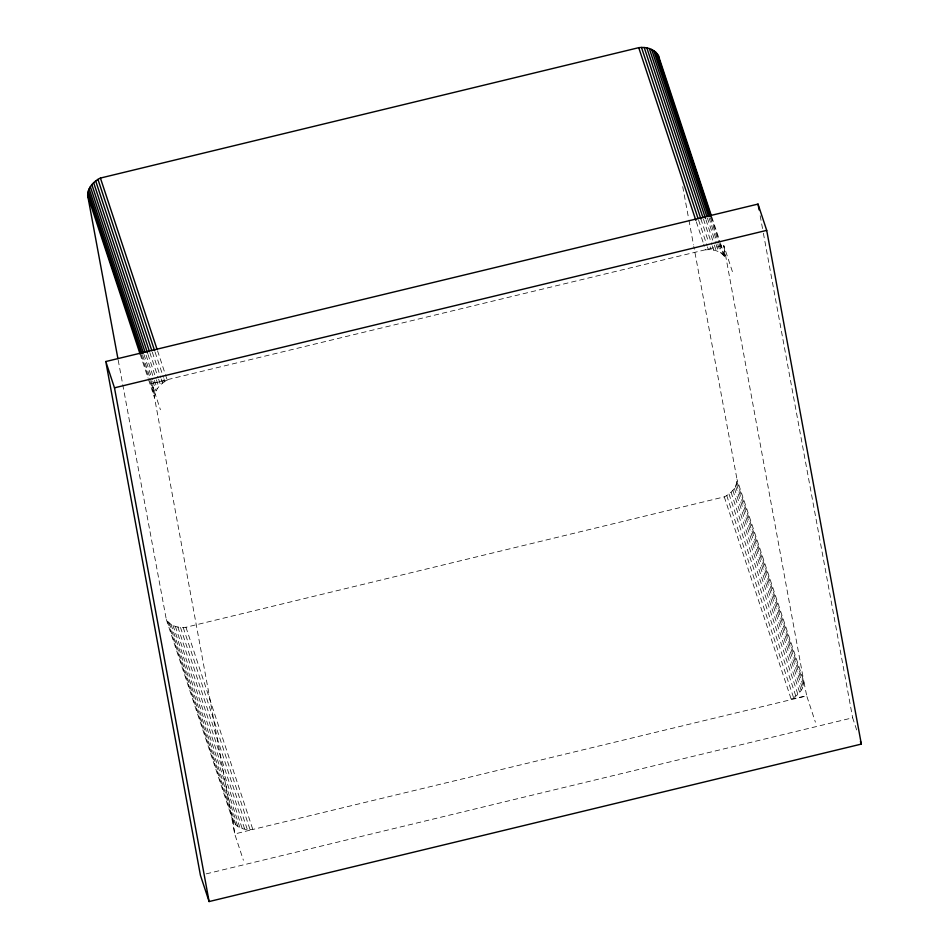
<?xml version="1.0" encoding="UTF-8"?>
<svg xmlns="http://www.w3.org/2000/svg" width="949" height="949" viewBox="0 0 949 949"><rect width="100%" height="100%" fill="white"/><g stroke="black" fill="none" stroke-linecap="round" stroke-linejoin="round"><path stroke-width="0.71" stroke-dasharray="4.75 3.56" d="M165.434 374.653L167.297 380.276C160.547 383.432 154.533 389.885 154.533 397.702L234.711 833.981L243.407 860.269M118.198 360.122L166.3 619.424C170.227 626.067 178.709 628.285 185.957 627.265L724.277 496.873C731.015 493.717 737.029 487.252 737.029 479.447L693.79 246.349M724.277 496.873L791.122 698.986C797.86 695.831 803.874 689.377 803.874 681.56L723.731 245.352L151.721 383.443L154.533 397.702L148.495 379.446M206.17 873.875L852.653 717.8L857.682 733.019M167.297 380.276L151.721 383.443L160.417 409.731M791.122 698.986L806.721 695.89L815.405 722.177M732.414 271.639L723.731 245.352L725.261 257.713C721.335 251.07 712.853 248.852 705.605 249.884L703.743 244.261M166.3 619.424L233.181 821.632C237.096 828.275 245.589 830.482 252.825 829.462L806.721 695.89L803.874 681.56L737.029 479.447M711.797 216.989L720.149 242.268M720.611 243.668L725.261 257.713M711.003 216.574L719.366 241.853M719.828 243.252L724.004 255.886M710.374 217.748L718.725 243.015M719.188 244.427L722.45 254.249M708.986 217.724L717.349 243.003M717.812 244.403L720.599 252.825M707.349 217.95L715.712 243.217M716.175 244.628L718.5 251.651M705.973 219.836L713.862 243.703M714.324 245.103L716.187 250.726M703.482 219.183L711.833 244.462M712.308 245.862L713.695 250.073M700.86 218.828L708.286 241.295M710.149 246.906L711.074 249.717M698.606 220.168L706.969 245.435M707.432 246.847L708.357 249.646M696.317 221.793L703.28 242.861M736.887 481.677L803.732 683.802M736.388 483.931L803.234 686.044M735.534 486.149L802.38 688.274M734.348 488.296L801.193 690.421M732.842 490.348L799.687 692.473M731.05 492.27L797.895 694.383M728.998 494.014L795.843 696.127M726.732 495.556L793.578 697.669M157.534 350.786L164.972 373.254M155.078 352.103L163.442 377.382M163.904 378.781L164.829 381.593M152.338 352.245L160.701 377.512M161.164 378.924L162.564 383.135M149.823 352.577L158.186 377.856M158.649 379.256L160.511 384.879M148.032 354.487L155.933 378.366M156.395 379.766L158.72 386.789M146.075 355.14L153.963 379.007M154.426 380.419L157.214 388.841M143.951 354.487L152.315 379.754M152.777 381.166L156.027 390.988M142.635 355.306L155.173 393.218M141.211 354.736L149.562 380.015M150.025 381.415L154.675 395.46M140.132 354.167L148.032 378.046M185.957 627.265L252.825 829.462L234.711 833.981L233.181 821.632M183.204 627.491L250.073 829.687M180.488 627.419L247.357 829.628M177.866 627.064L244.735 829.26M175.375 626.411L242.244 828.619M173.062 625.498L239.931 827.694M170.962 624.312L237.831 826.508M169.124 622.888L235.993 825.096M167.558 621.251L234.427 823.459M760.161 215.72L763.115 231.734M763.376 233.181L852.653 717.8M682.711 186.621L688.654 218.673M688.927 220.132L693.517 244.901"/><path stroke-width="1.42" d="M117.925 358.663L87.664 195.494C87.664 187.688 93.678 181.223 100.416 178.068L638.736 47.675C645.984 46.655 654.466 48.874 658.392 55.517L711.323 215.589M105.79 361.533L758.014 204.082L766.709 230.37L861.336 744.087L209.112 901.55L200.417 875.263L105.79 361.533L114.485 387.821L209.112 901.55M114.485 387.821L766.709 230.37M657.135 53.69L711.003 216.574M655.569 52.053L709.911 216.336M653.731 50.629L708.523 216.325M651.631 49.443L706.886 216.538M649.318 48.529L705.51 218.424M646.827 47.877L703.019 217.784M644.205 47.521L700.86 218.828M641.488 47.45L698.144 218.756M638.736 47.675L695.854 220.393M860.423 741.323L861.336 744.087M100.416 178.068L157.071 349.386M97.961 179.385L154.616 350.703M95.683 180.927L151.876 350.833M93.643 182.671L149.361 351.177M91.851 184.581L147.57 353.087M90.345 186.633L145.138 352.328M89.159 188.792L143.489 353.075M88.304 191.01L142.172 353.894M87.806 193.264L140.737 353.336M87.664 195.494L140.132 354.167M758.014 204.082L759.093 209.895M658.392 55.517L659.472 61.341"/></g></svg>
